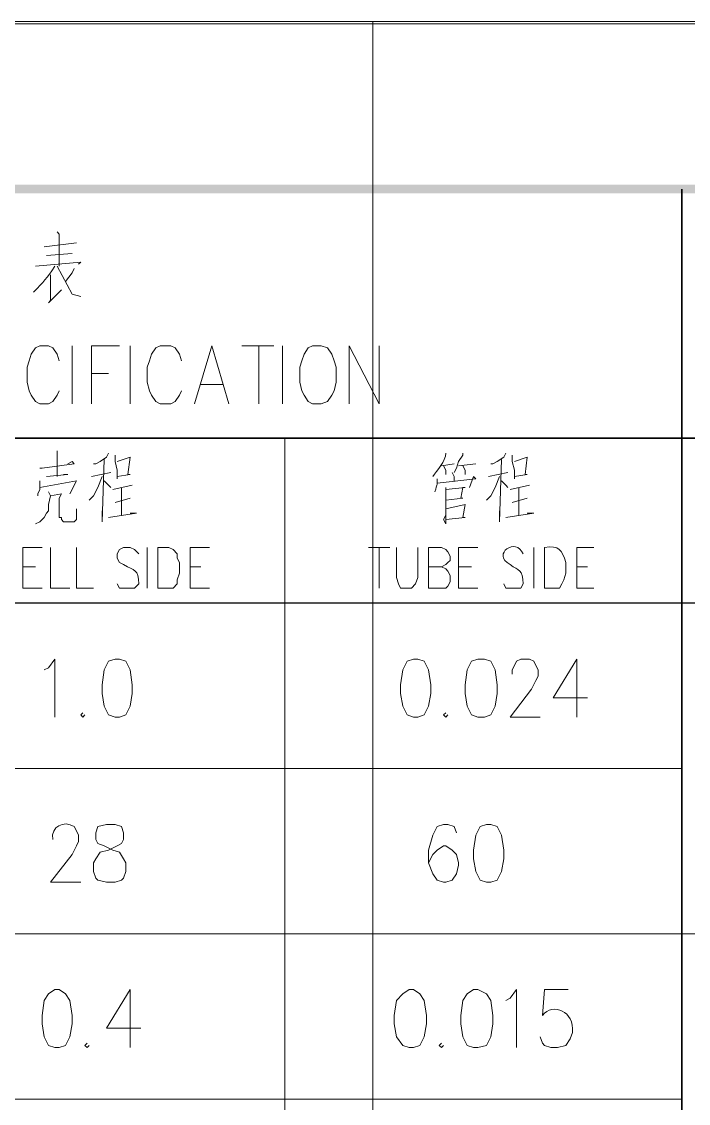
# Model space of a CAD drawing. Header units: millimetres. Extents: x 0 to 825, y 0 to 1167.
# Drawn here: x 630.2 to 686.1, y 1076.2 to 1166.9 of the extents above; entities that cross this region are included whole.
import ezdxf

# ---------------------------------------------------------------- set-up
doc = ezdxf.new("R2010")
doc.units = ezdxf.units.MM
doc.layers.add('1', color=7, linetype='Continuous')

msp = doc.modelspace()

# ---------------------------------------------------------------- hatches: boundary and pattern name
h = msp.add_hatch(color=0)
h.dxf.hatch_style = 2
h.paths.add_polyline_path([(810.861732, 1153.221732), (35.421732, 1152.501732), (34.701732, 1153.221732)])
h = msp.add_hatch(color=0)
h.dxf.hatch_style = 2
h.paths.add_polyline_path([(810.141732, 1152.501732), (810.861732, 1153.221732), (35.421732, 1152.501732)])

# ---------------------------------------------------------------- linework, layer by layer
at = {"layer": '1', "color": 30, "lineweight": 9}
for points in [[(824.541732, 1166.901732), (0.141732, 1166.901732)], [(659.661732, 0.141732), (659.661732, 1166.901732)]]:
    msp.add_lwpolyline(points, dxfattribs=at)
at = {"layer": '1', "color": 0, "lineweight": 9}
for points in [[(0.321732, 0.321732), (824.361732, 0.321732), (824.361732, 1166.721732), (0.321732, 1166.721732), (0.321732, 0.321732)], [(633.201732, 1149.261732), (633.381732, 1149.081732), (633.381732, 1146.381732)], [(632.121732, 1148.001732), (634.821732, 1148.361732)], [(631.401732, 1146.381732), (635.181732, 1146.741732), (635.181732, 1146.741732), (635.001732, 1146.561732)], [(632.301732, 1147.281732), (634.461732, 1147.461732)], [(633.201732, 1146.381732), (634.461732, 1144.041732), (635.181732, 1143.861732), (634.461732, 1144.041732), (634.281732, 1144.401732)], [(634.641732, 1146.201732), (634.461732, 1145.841732), (633.921732, 1145.121732)], [(632.661732, 1145.661732), (632.661732, 1145.301732), (632.661732, 1143.501732), (632.481732, 1143.321732), (633.561732, 1144.401732)], [(633.381732, 1138.461732), (633.201732, 1139.001732), (632.841732, 1139.541732), (632.481732, 1139.721732), (631.761732, 1139.721732), (631.401732, 1139.541732), (631.041732, 1139.001732), (630.861732, 1138.461732), (630.681732, 1137.921732), (630.681732, 1136.661732), (630.861732, 1135.941732), (631.041732, 1135.581732), (631.401732, 1135.041732), (631.761732, 1134.861732), (632.481732, 1134.861732), (632.841732, 1135.041732), (633.201732, 1135.581732), (633.381732, 1135.941732)], [(634.461732, 1134.861732), (634.461732, 1139.721732)], [(636.081732, 1134.861732), (636.081732, 1139.721732), (638.421732, 1139.721732)], [(639.321732, 1134.861732), (639.321732, 1139.721732)], [(643.641732, 1138.461732), (643.461732, 1139.001732), (643.101732, 1139.541732), (642.741732, 1139.721732), (641.841732, 1139.721732), (641.481732, 1139.541732), (641.121732, 1139.001732), (640.941732, 1138.461732), (640.761732, 1137.921732), (640.761732, 1136.661732), (640.941732, 1135.941732), (641.121732, 1135.581732), (641.481732, 1135.041732), (641.841732, 1134.861732), (642.741732, 1134.861732), (643.101732, 1135.041732), (643.461732, 1135.581732), (643.641732, 1135.941732)], [(644.721732, 1134.861732), (646.161732, 1139.721732), (647.601732, 1134.861732)], [(648.681732, 1139.721732), (651.381732, 1139.721732)], [(650.121732, 1139.721732), (650.121732, 1134.861732)], [(652.101732, 1134.861732), (652.101732, 1139.721732)], [(654.621732, 1139.721732), (654.261732, 1139.541732), (653.901732, 1139.001732), (653.721732, 1138.461732), (653.541732, 1137.921732), (653.541732, 1136.661732), (653.721732, 1135.941732), (653.901732, 1135.581732), (654.261732, 1135.041732), (654.621732, 1134.861732), (655.341732, 1134.861732), (655.881732, 1135.041732), (656.241732, 1135.581732), (656.421732, 1135.941732), (656.601732, 1136.661732), (656.601732, 1137.921732), (656.421732, 1138.461732), (656.241732, 1139.001732), (655.881732, 1139.541732), (655.341732, 1139.721732), (654.621732, 1139.721732)], [(657.681732, 1134.861732), (657.681732, 1139.721732), (660.201732, 1134.861732), (660.201732, 1139.721732)], [(636.081732, 1137.381732), (637.521732, 1137.381732)], [(645.261732, 1136.481732), (647.061732, 1136.481732)], [(652.281732, 1007.241732), (652.281732, 1131.981732), (652.281732, 1034.961732)], [(633.201732, 1130.901732), (633.201732, 1130.541732), (633.201732, 1130.541732), (633.201732, 1128.741732)], [(637.521732, 1130.721732), (637.341732, 1130.361732), (636.801732, 1130.001732), (636.441732, 1129.821732), (636.261732, 1129.821732)], [(638.061732, 1130.541732), (638.061732, 1130.001732), (638.241732, 1129.281732), (638.241732, 1128.561732)], [(667.221732, 1130.721732), (667.221732, 1130.541732), (666.861732, 1130.001732), (666.681732, 1129.461732), (666.501732, 1129.101732)], [(670.821732, 1130.721732), (670.641732, 1130.361732), (670.101732, 1130.001732), (669.741732, 1129.821732), (669.561732, 1129.821732)], [(671.361732, 1130.541732), (671.361732, 1130.001732), (671.541732, 1129.281732), (671.541732, 1128.561732)], [(631.761732, 1129.461732), (631.941732, 1129.461732), (634.641732, 1129.821732), (634.461732, 1130.001732), (634.101732, 1129.821732)], [(637.161732, 1130.181732), (636.981732, 1124.961732), (636.981732, 1125.321732), (636.981732, 1125.861732)], [(638.241732, 1128.741732), (639.321732, 1128.921732), (639.141732, 1128.921732), (639.321732, 1130.361732), (639.321732, 1130.361732), (638.241732, 1130.001732)], [(665.421732, 1129.641732), (666.501732, 1129.821732)], [(665.601732, 1129.641732), (665.781732, 1129.281732), (665.781732, 1128.921732)], [(666.861732, 1129.641732), (668.301732, 1129.821732)], [(667.221732, 1129.641732), (667.401732, 1129.281732), (667.401732, 1128.921732)], [(670.461732, 1130.181732), (670.281732, 1124.961732), (670.281732, 1125.321732), (670.281732, 1125.861732)], [(671.541732, 1128.741732), (672.621732, 1128.921732), (672.441732, 1128.921732), (672.621732, 1130.361732), (672.621732, 1130.361732), (671.541732, 1130.001732)], [(632.301732, 1128.741732), (634.101732, 1128.921732), (634.101732, 1128.921732), (633.741732, 1128.921732)], [(636.981732, 1128.741732), (636.621732, 1127.841732), (636.261732, 1127.121732), (635.901732, 1126.761732)], [(637.701732, 1129.101732), (636.081732, 1128.741732)], [(665.061732, 1128.201732), (668.301732, 1128.561732), (668.121732, 1128.741732), (667.761732, 1127.841732)], [(666.321732, 1129.101732), (666.501732, 1128.741732), (666.501732, 1128.381732)], [(670.281732, 1128.741732), (669.921732, 1127.841732), (669.561732, 1127.121732), (669.201732, 1126.761732)], [(671.001732, 1129.101732), (669.381732, 1128.741732)], [(631.761732, 1128.381732), (631.761732, 1127.661732), (631.581732, 1127.301732), (631.581732, 1127.121732)], [(631.761732, 1127.841732), (634.821732, 1128.381732), (634.821732, 1128.381732), (634.281732, 1127.301732)], [(637.161732, 1128.381732), (637.521732, 1128.021732), (637.701732, 1127.841732)], [(637.881732, 1127.661732), (639.501732, 1128.021732)], [(638.601732, 1127.841732), (638.601732, 1125.501732)], [(665.781732, 1127.841732), (665.781732, 1127.661732), (665.781732, 1126.401732), (665.781732, 1124.781732), (665.601732, 1125.141732), (665.781732, 1125.501732)], [(665.781732, 1127.661732), (667.401732, 1127.841732), (667.221732, 1127.841732), (667.041732, 1126.941732), (667.221732, 1126.941732), (665.781732, 1126.761732)], [(670.461732, 1128.381732), (670.821732, 1128.021732), (671.001732, 1127.841732)], [(671.181732, 1127.661732), (672.801732, 1128.021732)], [(671.901732, 1127.841732), (671.901732, 1125.501732)], [(632.481732, 1127.481732), (632.661732, 1127.121732), (632.481732, 1126.401732), (632.481732, 1125.861732), (632.301732, 1125.681732), (632.121732, 1125.321732), (631.941732, 1125.141732), (631.761732, 1124.961732), (631.401732, 1124.781732)], [(632.661732, 1127.121732), (633.561732, 1127.301732), (633.561732, 1127.301732), (633.381732, 1126.941732), (633.381732, 1125.321732), (633.561732, 1125.321732), (633.561732, 1125.141732), (633.741732, 1124.961732), (633.921732, 1124.961732), (634.461732, 1124.961732), (634.641732, 1124.961732), (634.821732, 1125.141732), (634.821732, 1125.141732), (634.821732, 1126.041732), (634.821732, 1125.141732)], [(639.321732, 1126.941732), (638.061732, 1126.581732)], [(672.621732, 1126.941732), (671.361732, 1126.581732)], [(665.781732, 1126.041732), (667.401732, 1126.401732), (667.401732, 1126.401732), (667.221732, 1125.321732), (667.401732, 1125.321732), (665.781732, 1125.141732)], [(637.521732, 1125.321732), (639.861732, 1125.681732), (639.681732, 1125.681732), (639.321732, 1125.681732)], [(670.821732, 1125.321732), (673.161732, 1125.681732), (672.981732, 1125.681732), (672.621732, 1125.681732)], [(630.321732, 1119.381732), (630.321732, 1122.801732), (631.941732, 1122.801732)], [(632.661732, 1122.801732), (632.661732, 1119.381732), (634.281732, 1119.381732)], [(634.821732, 1122.801732), (634.821732, 1119.381732), (636.261732, 1119.381732)], [(640.761732, 1119.381732), (640.761732, 1122.801732)], [(641.661732, 1119.381732), (641.661732, 1122.801732), (642.561732, 1122.801732), (642.921732, 1122.621732), (643.281732, 1122.261732), (643.281732, 1121.901732), (643.461732, 1121.541732), (643.461732, 1120.641732), (643.281732, 1120.101732), (643.281732, 1119.741732), (642.921732, 1119.381732), (642.561732, 1119.381732), (641.661732, 1119.381732)], [(644.361732, 1119.381732), (644.361732, 1122.801732), (645.981732, 1122.801732)], [(659.301732, 1122.801732), (661.101732, 1122.801732)], [(660.201732, 1122.801732), (660.201732, 1119.381732)], [(661.641732, 1122.801732), (661.641732, 1120.281732), (661.821732, 1119.741732), (662.001732, 1119.381732), (662.361732, 1119.381732), (662.541732, 1119.381732), (662.901732, 1119.381732), (663.261732, 1119.741732), (663.441732, 1120.281732), (663.441732, 1122.801732)], [(664.341732, 1119.381732), (664.341732, 1122.801732), (665.421732, 1122.801732), (665.781732, 1122.621732), (665.961732, 1122.441732), (666.141732, 1122.081732), (666.141732, 1121.721732), (665.961732, 1121.541732), (665.781732, 1121.361732), (665.421732, 1121.181732), (664.341732, 1121.181732)], [(666.861732, 1119.381732), (666.861732, 1122.801732), (668.481732, 1122.801732)], [(673.161732, 1119.381732), (673.161732, 1122.801732)], [(676.761732, 1119.381732), (676.761732, 1122.801732), (678.201732, 1122.801732)], [(630.321732, 1121.181732), (631.401732, 1121.181732)], [(644.361732, 1121.181732), (645.261732, 1121.181732)], [(665.421732, 1121.181732), (665.781732, 1121.001732), (665.961732, 1120.821732), (666.141732, 1120.461732), (666.141732, 1119.921732), (665.961732, 1119.561732), (665.781732, 1119.381732), (665.421732, 1119.381732), (664.341732, 1119.381732)], [(666.861732, 1121.181732), (667.941732, 1121.181732)], [(676.761732, 1121.181732), (677.661732, 1121.181732)], [(630.321732, 1119.381732), (631.941732, 1119.381732)], [(644.361732, 1119.381732), (645.981732, 1119.381732)], [(666.861732, 1119.381732), (668.481732, 1119.381732)], [(676.761732, 1119.381732), (678.201732, 1119.381732)], [(632.121732, 1112.541732), (632.481732, 1112.721732), (633.021732, 1113.441732), (633.021732, 1108.581732)], [(638.061732, 1113.441732), (637.521732, 1113.261732), (637.161732, 1112.541732), (636.981732, 1111.281732), (636.981732, 1110.561732), (637.161732, 1109.481732), (637.521732, 1108.761732), (638.061732, 1108.581732), (638.421732, 1108.581732), (638.961732, 1108.761732), (639.321732, 1109.481732), (639.501732, 1110.561732), (639.501732, 1111.281732), (639.321732, 1112.541732), (638.961732, 1113.261732), (638.421732, 1113.441732), (638.061732, 1113.441732)], [(663.081732, 1113.441732), (662.541732, 1113.261732), (662.181732, 1112.541732), (662.001732, 1111.281732), (662.001732, 1110.561732), (662.181732, 1109.481732), (662.541732, 1108.761732), (663.081732, 1108.581732), (663.441732, 1108.581732), (663.981732, 1108.761732), (664.341732, 1109.481732), (664.521732, 1110.561732), (664.521732, 1111.281732), (664.341732, 1112.541732), (663.981732, 1113.261732), (663.441732, 1113.441732), (663.081732, 1113.441732)], [(668.481732, 1113.441732), (667.941732, 1113.261732), (667.581732, 1112.541732), (667.401732, 1111.281732), (667.401732, 1110.561732), (667.581732, 1109.481732), (667.941732, 1108.761732), (668.481732, 1108.581732), (669.021732, 1108.581732), (669.561732, 1108.761732), (669.921732, 1109.481732), (670.101732, 1110.561732), (670.101732, 1111.281732), (669.921732, 1112.541732), (669.561732, 1113.261732), (669.021732, 1113.441732), (668.481732, 1113.441732)], [(671.361732, 1112.181732), (671.361732, 1112.541732), (671.541732, 1112.901732), (671.721732, 1113.261732), (672.081732, 1113.441732), (672.801732, 1113.441732), (673.161732, 1113.261732), (673.341732, 1112.901732), (673.521732, 1112.541732), (673.521732, 1112.001732), (673.341732, 1111.641732), (672.981732, 1110.921732), (671.181732, 1108.581732), (673.701732, 1108.581732)], [(676.761732, 1113.441732), (674.781732, 1110.201732), (677.661732, 1110.201732)], [(676.761732, 1113.441732), (676.761732, 1108.581732)], [(635.361732, 1108.941732), (635.181732, 1108.761732), (635.361732, 1108.581732), (635.541732, 1108.761732)], [(665.781732, 1108.941732), (665.601732, 1108.761732), (665.781732, 1108.581732), (665.961732, 1108.761732)], [(685.581732, 1104.261732), (560.841732, 1104.261732)], [(685.581732, 1104.261732), (560.841732, 1104.261732)], [(637.341732, 1099.581732), (636.621732, 1099.401732), (636.441732, 1098.861732), (636.441732, 1098.321732), (636.621732, 1097.961732), (637.161732, 1097.781732), (637.881732, 1097.421732), (638.421732, 1097.241732), (638.781732, 1096.701732), (638.961732, 1096.341732), (638.961732, 1095.621732), (638.781732, 1095.081732), (638.601732, 1094.901732), (638.061732, 1094.721732), (637.341732, 1094.721732), (636.621732, 1094.901732), (636.441732, 1095.081732), (636.261732, 1095.621732), (636.261732, 1096.341732), (636.441732, 1096.701732), (636.801732, 1097.241732), (637.521732, 1097.421732), (638.241732, 1097.781732), (638.601732, 1097.961732), (638.781732, 1098.321732), (638.781732, 1098.861732), (638.601732, 1099.401732), (638.061732, 1099.581732), (637.341732, 1099.581732)], [(666.681732, 1098.861732), (666.501732, 1099.401732), (665.961732, 1099.581732), (665.601732, 1099.581732), (665.061732, 1099.401732), (664.701732, 1098.681732), (664.341732, 1097.421732), (664.341732, 1096.341732), (664.701732, 1095.441732), (665.061732, 1094.901732), (665.601732, 1094.721732), (665.781732, 1094.721732), (666.321732, 1094.901732), (666.681732, 1095.441732), (666.861732, 1096.161732), (666.861732, 1096.341732), (666.681732, 1097.061732), (666.321732, 1097.421732), (665.781732, 1097.781732), (665.601732, 1097.781732), (665.061732, 1097.421732), (664.701732, 1097.061732), (664.341732, 1096.341732)], [(669.201732, 1099.581732), (668.661732, 1099.401732), (668.301732, 1098.681732), (668.121732, 1097.421732), (668.121732, 1096.701732), (668.301732, 1095.621732), (668.661732, 1094.901732), (669.201732, 1094.721732), (669.561732, 1094.721732), (670.101732, 1094.901732), (670.461732, 1095.621732), (670.641732, 1096.701732), (670.641732, 1097.421732), (670.461732, 1098.681732), (670.101732, 1099.401732), (669.561732, 1099.581732), (669.201732, 1099.581732)], [(810.501732, 1090.401732), (560.841732, 1090.401732)], [(810.501732, 1090.401732), (560.841732, 1090.401732)], [(633.021732, 1085.721732), (632.481732, 1085.361732), (632.121732, 1084.821732), (631.941732, 1083.561732), (631.941732, 1082.841732), (632.121732, 1081.761732), (632.481732, 1081.041732), (633.021732, 1080.861732), (633.381732, 1080.861732), (633.921732, 1081.041732), (634.281732, 1081.761732), (634.461732, 1082.841732), (634.461732, 1083.561732), (634.281732, 1084.821732), (633.921732, 1085.361732), (633.381732, 1085.721732), (633.021732, 1085.721732)], [(639.321732, 1085.721732), (637.341732, 1082.481732), (640.221732, 1082.481732)], [(639.321732, 1085.721732), (639.321732, 1080.861732)], [(662.721732, 1085.721732), (662.181732, 1085.361732), (661.641732, 1084.821732), (661.461732, 1083.561732), (661.461732, 1082.841732), (661.641732, 1081.761732), (662.181732, 1081.041732), (662.721732, 1080.861732), (663.081732, 1080.861732), (663.621732, 1081.041732), (663.981732, 1081.761732), (664.161732, 1082.841732), (664.161732, 1083.561732), (663.981732, 1084.821732), (663.621732, 1085.361732), (663.081732, 1085.721732), (662.721732, 1085.721732)], [(668.121732, 1085.721732), (667.581732, 1085.361732), (667.221732, 1084.821732), (667.041732, 1083.561732), (667.041732, 1082.841732), (667.221732, 1081.761732), (667.581732, 1081.041732), (668.121732, 1080.861732), (668.481732, 1080.861732), (669.201732, 1081.041732), (669.561732, 1081.761732), (669.741732, 1082.841732), (669.741732, 1083.561732), (669.561732, 1084.821732), (669.201732, 1085.361732), (668.481732, 1085.721732), (668.121732, 1085.721732)], [(670.821732, 1084.821732), (671.181732, 1085.001732), (671.721732, 1085.721732), (671.721732, 1080.861732)], [(635.721732, 1081.221732), (635.541732, 1081.041732), (635.721732, 1080.861732), (635.901732, 1081.041732)], [(665.421732, 1081.221732), (665.241732, 1081.041732), (665.421732, 1080.861732), (665.601732, 1081.041732)], [(685.581732, 1076.541732), (560.841732, 1076.541732)], [(685.581732, 1076.541732), (560.841732, 1076.541732)]]:
    msp.add_lwpolyline(points, dxfattribs=at)
at = {"layer": '1', "color": 0, "lineweight": 25}
for points in [[(685.581732, 785.301732), (685.581732, 1152.861732), (685.581732, 785.301732)], [(810.501732, 1131.981732), (560.841732, 1131.981732), (810.501732, 1131.981732)], [(810.501732, 1118.121732), (560.841732, 1118.121732)], [(810.501732, 1118.121732), (560.841732, 1118.121732)]]:
    msp.add_lwpolyline(points, dxfattribs=at)
at = {"layer": '1', "color": 0, "lineweight": 9}
for points in [[(633.021732, 1146.381732), (632.301732, 1145.301732), (632.121732, 1145.121732), (631.221732, 1144.221732)], [(665.781732, 1130.721732), (665.781732, 1130.001732), (665.061732, 1129.281732), (664.701732, 1128.741732)], [(665.061732, 1128.561732), (665.061732, 1127.841732), (665.061732, 1128.201732), (664.881732, 1127.481732)]]:
    msp.add_open_spline(points, degree=3, dxfattribs=at)
for points, knots in [([(672.261732, 1122.261732), (671.721732, 1123.701732), (669.561732, 1122.261732), (671.181732, 1121.361732), (671.901732, 1120.821732), (672.261732, 1121.001732), (672.261732, 1119.741732), (672.261732, 1119.741732), (672.081732, 1119.381732), (672.081732, 1119.381732), (672.081732, 1119.381732), (671.721732, 1119.381732), (671.721732, 1119.381732), (671.721732, 1119.381732), (671.181732, 1119.381732), (671.181732, 1119.381732), (671.181732, 1119.381732), (670.821732, 1119.381732), (670.821732, 1119.381732), (670.821732, 1119.381732), (670.641732, 1119.741732), (670.641732, 1119.741732)], [0, 0, 0, 0, 1, 1, 1, 2, 2, 2, 3, 3, 3, 4, 4, 4, 5, 5, 5, 6, 6, 6, 7, 7, 7, 7]), ([(640.041732, 1122.261732), (640.041732, 1122.261732), (639.681732, 1122.621732), (639.681732, 1122.621732), (639.681732, 1122.621732), (639.321732, 1122.801732), (639.321732, 1122.801732), (639.321732, 1122.801732), (638.781732, 1122.801732), (638.781732, 1122.801732), (638.781732, 1122.801732), (638.421732, 1122.621732), (638.421732, 1122.621732), (638.421732, 1122.621732), (638.241732, 1122.261732), (638.241732, 1122.261732), (638.241732, 1122.261732), (638.241732, 1121.901732), (638.241732, 1121.901732), (638.241732, 1121.901732), (638.421732, 1121.541732), (638.421732, 1121.541732), (638.421732, 1121.541732), (638.421732, 1121.541732), (638.421732, 1121.541732), (638.421732, 1121.541732), (638.781732, 1121.361732), (638.781732, 1121.361732), (639.681732, 1120.821732), (640.041732, 1121.001732), (640.041732, 1119.741732), (640.041732, 1119.741732), (639.681732, 1119.381732), (639.681732, 1119.381732), (639.681732, 1119.381732), (639.321732, 1119.381732), (639.321732, 1119.381732), (639.321732, 1119.381732), (638.781732, 1119.381732), (638.781732, 1119.381732), (638.781732, 1119.381732), (638.421732, 1119.381732), (638.421732, 1119.381732), (638.421732, 1119.381732), (638.241732, 1119.741732), (638.241732, 1119.741732)], [0, 0, 0, 0, 1, 1, 1, 2, 2, 2, 3, 3, 3, 4, 4, 4, 5, 5, 5, 6, 6, 6, 7, 7, 7, 8, 8, 8, 9, 9, 9, 10, 10, 10, 11, 11, 11, 12, 12, 12, 13, 13, 13, 14, 14, 14, 15, 15, 15, 15]), ([(674.061732, 1119.381732), (674.061732, 1119.381732), (674.061732, 1122.801732), (674.061732, 1122.801732), (675.321732, 1122.981732), (675.501732, 1122.621732), (675.861732, 1121.541732), (675.861732, 1121.541732), (675.861732, 1120.641732), (675.861732, 1120.641732), (675.861732, 1120.641732), (675.681732, 1120.101732), (675.681732, 1120.101732), (675.681732, 1120.101732), (675.501732, 1119.741732), (675.501732, 1119.741732), (675.501732, 1119.741732), (675.321732, 1119.381732), (675.321732, 1119.381732), (675.321732, 1119.381732), (674.961732, 1119.381732), (674.961732, 1119.381732), (674.961732, 1119.381732), (674.061732, 1119.381732), (674.061732, 1119.381732)], [0, 0, 0, 0, 1, 1, 1, 2, 2, 2, 3, 3, 3, 4, 4, 4, 5, 5, 5, 6, 6, 6, 7, 7, 7, 8, 8, 8, 8]), ([(632.841732, 1098.321732), (632.661732, 1099.401732), (633.741732, 1099.941732), (634.641732, 1099.401732), (634.641732, 1099.401732), (634.821732, 1099.041732), (634.821732, 1099.041732), (634.821732, 1099.041732), (635.001732, 1098.681732), (635.001732, 1098.681732), (635.001732, 1098.681732), (635.001732, 1098.141732), (635.001732, 1098.141732), (635.001732, 1098.141732), (634.821732, 1097.781732), (634.821732, 1097.781732), (634.821732, 1097.781732), (634.461732, 1097.061732), (634.461732, 1097.061732), (634.461732, 1097.061732), (632.661732, 1094.721732), (632.661732, 1094.721732), (632.661732, 1094.721732), (635.181732, 1094.721732), (635.181732, 1094.721732)], [0, 0, 0, 0, 1, 1, 1, 2, 2, 2, 3, 3, 3, 4, 4, 4, 5, 5, 5, 6, 6, 6, 7, 7, 7, 8, 8, 8, 8]), ([(676.041732, 1085.721732), (676.041732, 1085.721732), (674.061732, 1085.721732), (674.061732, 1085.721732), (674.061732, 1085.721732), (673.881732, 1083.561732), (673.881732, 1083.561732), (674.781732, 1084.641732), (676.581732, 1083.921732), (676.401732, 1082.121732), (676.401732, 1082.121732), (676.221732, 1081.581732), (676.221732, 1081.581732), (676.221732, 1081.581732), (675.861732, 1081.041732), (675.861732, 1081.041732), (675.861732, 1081.041732), (675.141732, 1080.861732), (675.141732, 1080.861732), (675.141732, 1080.861732), (674.601732, 1080.861732), (674.601732, 1080.861732), (674.601732, 1080.861732), (674.061732, 1081.041732), (674.061732, 1081.041732), (674.061732, 1081.041732), (673.881732, 1081.221732), (673.881732, 1081.221732), (673.881732, 1081.221732), (673.701732, 1081.761732), (673.701732, 1081.761732)], [0, 0, 0, 0, 1, 1, 1, 2, 2, 2, 3, 3, 3, 4, 4, 4, 5, 5, 5, 6, 6, 6, 7, 7, 7, 8, 8, 8, 9, 9, 9, 10, 10, 10, 10])]:
    msp.add_open_spline(points, degree=3, knots=knots, dxfattribs=at)

doc.saveas('drawing.dxf')
